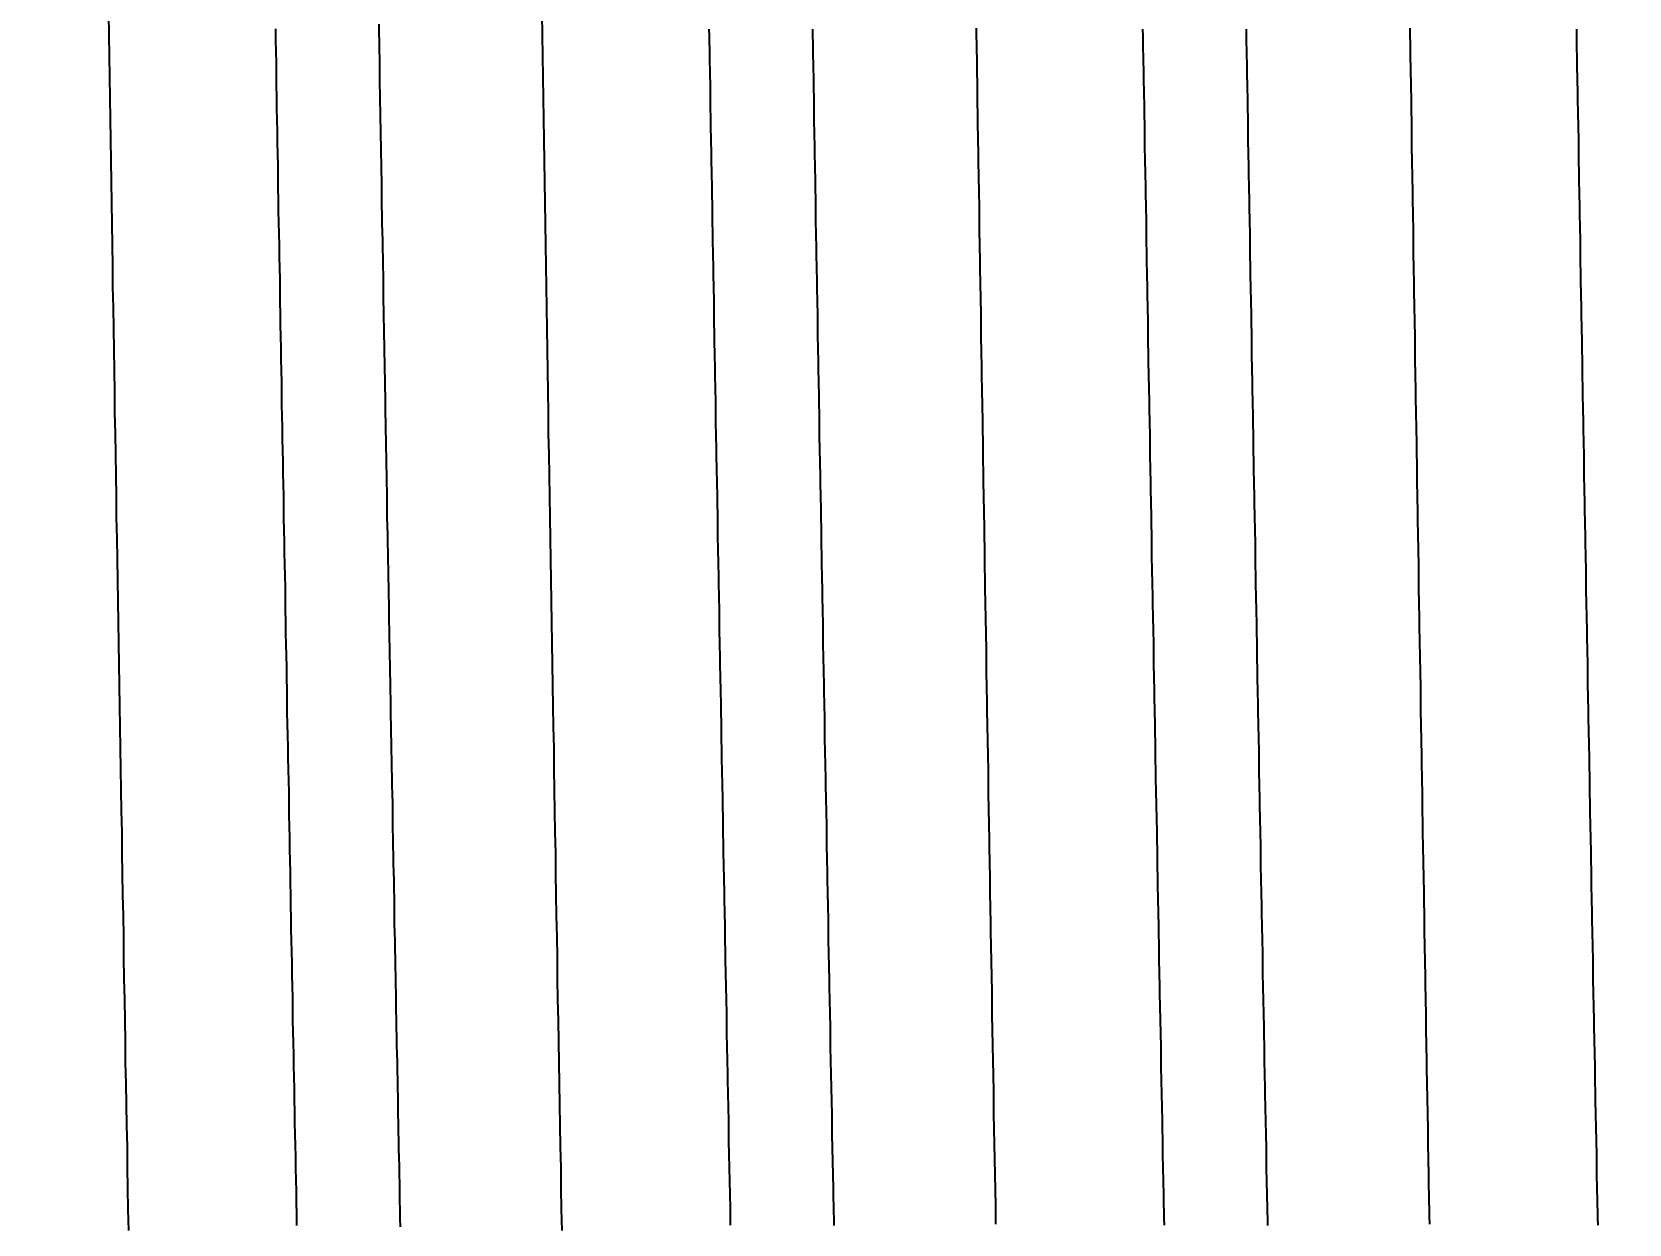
# Model space of a CAD drawing. Header units: millimetres. Extents: x 0 to 3800, y -67 to 2530.
# Drawn here: x 2221.72 to 2227.39, y 957.75 to 961.98 of the extents above; entities that cross this region are included whole.
import ezdxf

# ---------------------------------------------------------------- set-up
doc = ezdxf.new("R2010")
doc.units = ezdxf.units.MM
doc.layers.add('내부선 및 부속', color=4, linetype='Continuous')
doc.layers.add('치수선', color=7, linetype='Continuous')
doc.styles.add('____', font='')
doc.styles.get('____').set_extended_font_data('굴림')
doc.dimstyles.new('MSADIM', dxfattribs={"dimtxt": 33, "dimasz": 17, "dimexe": 10, "dimexo": 7.5, "dimgap": 10, "dimtad": 0, "dimtih": 1, "dimtoh": 1, "dimdec": 0, "dimzin": 1, "dimdsep": 46, "dimtxsty": '____', "dimcen": 11.25, "dimadec": 0, "dimazin": 0, "dimtfac": 1, "dimtdec": 0, "dimtix": 1, "dimtmove": 0, "dimatfit": 3, "dimfxl": 1, "dimtolj": 1, "dimtzin": 1, "dimarcsym": 0})

# ---------------------------------------------------------------- blocks, each defined once
blk = doc.blocks.new('*D55')
at = {"layer": '치수선', "color": 0, "linetype": 'Continuous', "lineweight": -2, "transparency": 16777216}
for p, q in [((2172.9547, 966.2182), (2152.4547, 966.2182)), ((2162.4547, 949.2182), (2162.4547, 856.5344)), ((2162.4547, 718.2182), (2162.4547, 810.9019)), ((2254.9547, 701.2182), (2152.4547, 701.2182))]:
    blk.add_line(p, q, dxfattribs=at)
at = {"layer": '치수선', "color": 0, "linetype": 'Continuous', "transparency": 16777216}
for points in [[(2159.6213, 949.2182), (2165.288, 949.2182), (2162.4547, 966.2182)], [(2159.6213, 718.2182), (2165.288, 718.2182), (2162.4547, 701.2182)]]:
    blk.add_solid(points, dxfattribs=at)
at = {"layer": '치수선', "color": 0, "linetype": 'Continuous', "transparency": 16777216, "insert": (2162.4547, 833.7182), "char_height": 25, "attachment_point": 5, "style": '____'}
blk.add_mtext('\\A1;265', dxfattribs=at)
blk = doc.blocks.new('*D56')
at = {"layer": '치수선', "color": 0, "linetype": 'Continuous', "lineweight": -2, "transparency": 16777216}
for p, q in [((2172.9547, 966.2182), (2082.4547, 966.2182)), ((2092.4547, 949.2182), (2092.4547, 636.5511)), ((2092.4547, 278.2182), (2092.4547, 590.8853)), ((2224.9547, 261.2182), (2082.4547, 261.2182))]:
    blk.add_line(p, q, dxfattribs=at)
at = {"layer": '치수선', "color": 0, "linetype": 'Continuous', "transparency": 16777216}
for points in [[(2089.6213, 949.2182), (2095.288, 949.2182), (2092.4547, 966.2182)], [(2089.6213, 278.2182), (2095.288, 278.2182), (2092.4547, 261.2182)]]:
    blk.add_solid(points, dxfattribs=at)
at = {"layer": '치수선', "color": 0, "linetype": 'Continuous', "transparency": 16777216, "insert": (2092.4547, 613.7182), "char_height": 25, "attachment_point": 5, "style": '____'}
blk.add_mtext('\\A1;705', dxfattribs=at)

msp = doc.modelspace()

# ---------------------------------------------------------------- linework, layer by layer
at = {"layer": '내부선 및 부속', "linetype": 'Continuous', "flags": 128}
for points in [[(2221.9949, 962.0475), (2221.9959, 961.9735), (2221.9979, 961.8985), (2221.9989, 961.8245), (2221.9999, 961.7495), (2222.0009, 961.6755), (2222.0019, 961.6005), (2222.0029, 961.5265), (2222.0049, 961.4515), (2222.0059, 961.3775), (2222.0069, 961.3025), (2222.0079, 961.2285), (2222.0089, 961.1535), (2222.0099, 961.0795), (2222.0119, 961.0045), (2222.0129, 960.9305), (2222.0139, 960.8555), (2222.0149, 960.7815), (2222.0159, 960.7065), (2222.0169, 960.6325), (2222.0189, 960.5575), (2222.0199, 960.4835), (2222.0209, 960.4095), (2222.0219, 960.3345), (2222.0229, 960.2605), (2222.0249, 960.1855), (2222.0259, 960.1115), (2222.0269, 960.0365), (2222.0279, 959.9625), (2222.0289, 959.8875), (2222.0309, 959.8135), (2222.0319, 959.7385), (2222.0329, 959.6645), (2222.0339, 959.5895), (2222.0359, 959.5155), (2222.0369, 959.4405), (2222.0379, 959.3665), (2222.0389, 959.2915), (2222.0399, 959.2175), (2222.0419, 959.1425), (2222.0429, 959.0685), (2222.0439, 958.9945), (2222.0449, 958.9195), (2222.0469, 958.8455), (2222.0479, 958.7705), (2222.0479, 958.7705), (2222.0489, 958.6965), (2222.0499, 958.6215), (2222.0519, 958.5475), (2222.0529, 958.4725), (2222.0539, 958.3985), (2222.0549, 958.3235), (2222.0569, 958.2495), (2222.0579, 958.1745), (2222.0589, 958.1005), (2222.0609, 958.0255), (2222.0619, 957.9515), (2222.0629, 957.8765), (2222.0639, 957.8025), (2222.0659, 957.7275)], [(2223.6059, 957.7275), (2223.6039, 957.8025), (2223.6029, 957.8765), (2223.6019, 957.9515), (2223.5999, 958.0255), (2223.5989, 958.1005), (2223.5979, 958.1745), (2223.5969, 958.2495), (2223.5949, 958.3235), (2223.5939, 958.3985), (2223.5929, 958.4725), (2223.5909, 958.5475), (2223.5899, 958.6215), (2223.5889, 958.6965), (2223.5879, 958.7705), (2223.5859, 958.8455), (2223.5849, 958.9195), (2223.5839, 958.9945), (2223.5829, 959.0685), (2223.5809, 959.1425), (2223.5799, 959.2175), (2223.5789, 959.2915), (2223.5779, 959.3665), (2223.5769, 959.4405), (2223.5769, 959.4405), (2223.5749, 959.5155), (2223.5739, 959.5895), (2223.5729, 959.6645), (2223.5719, 959.7385), (2223.5699, 959.8135), (2223.5689, 959.8875), (2223.5679, 959.9625), (2223.5669, 960.0365), (2223.5659, 960.1115), (2223.5639, 960.1855), (2223.5629, 960.2605), (2223.5619, 960.3345), (2223.5609, 960.4095), (2223.5599, 960.4835), (2223.5579, 960.5575), (2223.5569, 960.6325), (2223.5559, 960.7065), (2223.5549, 960.7815), (2223.5539, 960.8555), (2223.5529, 960.9305), (2223.5509, 961.0045), (2223.5499, 961.0795), (2223.5489, 961.1535), (2223.5479, 961.2285), (2223.5469, 961.3025), (2223.5459, 961.3775), (2223.5439, 961.4515), (2223.5429, 961.5265), (2223.5419, 961.6005), (2223.5409, 961.6755), (2223.5399, 961.7495), (2223.5389, 961.8245), (2223.5369, 961.8985), (2223.5359, 961.9735), (2223.5349, 962.0475)], [(2222.5879, 961.9955), (2222.5879, 961.9555), (2222.5889, 961.9145), (2222.5899, 961.8745), (2222.5899, 961.8335), (2222.5909, 961.7935), (2222.5919, 961.7535), (2222.5919, 961.7125), (2222.5929, 961.6725), (2222.5939, 961.6315), (2222.5939, 961.5915), (2222.5949, 961.5505), (2222.5959, 961.5105), (2222.5959, 961.4695), (2222.5969, 961.4295), (2222.5979, 961.3885), (2222.5979, 961.3485), (2222.5989, 961.3075), (2222.5999, 961.2675), (2222.6009, 961.2265), (2222.6009, 961.2265), (2222.6009, 961.1865), (2222.6019, 961.1455), (2222.6029, 961.1055), (2222.6029, 961.0645), (2222.6039, 961.0245), (2222.6049, 960.9835), (2222.6049, 960.9435), (2222.6059, 960.9025), (2222.6069, 960.8625), (2222.6069, 960.8215), (2222.6079, 960.7815), (2222.6089, 960.7405), (2222.6099, 960.7005), (2222.6099, 960.6595), (2222.6109, 960.6195), (2222.6119, 960.5795), (2222.6119, 960.5385), (2222.6129, 960.4985), (2222.6139, 960.4575), (2222.6139, 960.4175), (2222.6149, 960.3765), (2222.6159, 960.3365), (2222.6169, 960.2955), (2222.6169, 960.2555), (2222.6179, 960.2145), (2222.6189, 960.1745), (2222.6189, 960.1335), (2222.6199, 960.0935), (2222.6209, 960.0525), (2222.6219, 960.0125), (2222.6219, 959.9715), (2222.6229, 959.9315), (2222.6239, 959.8905), (2222.6239, 959.8505), (2222.6249, 959.8095), (2222.6259, 959.7695), (2222.6269, 959.7285), (2222.6269, 959.6885), (2222.6279, 959.6475), (2222.6289, 959.6075), (2222.6289, 959.5665), (2222.6299, 959.5265), (2222.6309, 959.4855), (2222.6319, 959.4455), (2222.6319, 959.4055), (2222.6329, 959.3645), (2222.6339, 959.3245), (2222.6349, 959.2835), (2222.6349, 959.2435), (2222.6359, 959.2025), (2222.6369, 959.1625), (2222.6379, 959.1215), (2222.6379, 959.0815), (2222.6389, 959.0405), (2222.6399, 959.0005), (2222.6399, 958.9595), (2222.6409, 958.9195), (2222.6419, 958.8785), (2222.6429, 958.8385), (2222.6429, 958.7975), (2222.6439, 958.7575), (2222.6449, 958.7165), (2222.6459, 958.6765), (2222.6459, 958.6355), (2222.6469, 958.5955), (2222.6479, 958.5545), (2222.6489, 958.5145), (2222.6489, 958.4735), (2222.6499, 958.4335), (2222.6509, 958.3925), (2222.6519, 958.3525), (2222.6519, 958.3125), (2222.6529, 958.2715), (2222.6539, 958.2315), (2222.6549, 958.1905), (2222.6559, 958.1505), (2222.6559, 958.1095), (2222.6569, 958.0695), (2222.6579, 958.0285), (2222.6589, 957.9885), (2222.6589, 957.9475), (2222.6599, 957.9075), (2222.6609, 957.8665), (2222.6619, 957.8265), (2222.6629, 957.7855), (2222.6629, 957.7455)], [(2222.9549, 962.0115), (2222.9549, 961.9805), (2222.9559, 961.9495), (2222.9559, 961.9195), (2222.9569, 961.8885), (2222.9569, 961.8575), (2222.9579, 961.8265), (2222.9579, 961.7965), (2222.9589, 961.7655), (2222.9589, 961.7345), (2222.9599, 961.7035), (2222.9599, 961.6735), (2222.9609, 961.6425), (2222.9609, 961.6115), (2222.9619, 961.5815), (2222.9619, 961.5505), (2222.9629, 961.5195), (2222.9629, 961.4885), (2222.9639, 961.4585), (2222.9639, 961.4275), (2222.9649, 961.3965), (2222.9649, 961.3655), (2222.9659, 961.3355), (2222.9659, 961.3045), (2222.9669, 961.2735), (2222.9679, 961.2435), (2222.9679, 961.2125), (2222.9689, 961.1815), (2222.9689, 961.1505), (2222.9699, 961.1205), (2222.9699, 961.0895), (2222.9709, 961.0585), (2222.9709, 961.0275), (2222.9719, 960.9975), (2222.9719, 960.9665), (2222.9729, 960.9355), (2222.9729, 960.9055), (2222.9739, 960.8745), (2222.9739, 960.8435), (2222.9749, 960.8125), (2222.9749, 960.7825), (2222.9759, 960.7515), (2222.9759, 960.7205), (2222.9769, 960.6905), (2222.9779, 960.6595), (2222.9779, 960.6285), (2222.9789, 960.5975), (2222.9789, 960.5675), (2222.9799, 960.5365), (2222.9799, 960.5055), (2222.9809, 960.4745), (2222.9809, 960.4445), (2222.9819, 960.4135), (2222.9819, 960.3825), (2222.9829, 960.3525), (2222.9829, 960.3215), (2222.9839, 960.2905), (2222.9839, 960.2595), (2222.9849, 960.2295), (2222.9859, 960.1985), (2222.9859, 960.1675), (2222.9869, 960.1365), (2222.9869, 960.1065), (2222.9879, 960.0755), (2222.9879, 960.0445), (2222.9889, 960.0145), (2222.9889, 959.9835), (2222.9889, 959.9835), (2222.9899, 959.9525), (2222.9899, 959.9215), (2222.9909, 959.8915), (2222.9919, 959.8605), (2222.9919, 959.8295), (2222.9929, 959.7985), (2222.9929, 959.7685), (2222.9939, 959.7375), (2222.9939, 959.7065), (2222.9949, 959.6765), (2222.9949, 959.6455), (2222.9959, 959.6145), (2222.9959, 959.5835), (2222.9969, 959.5535), (2222.9979, 959.5225), (2222.9979, 959.4915), (2222.9989, 959.4615), (2222.9989, 959.4305), (2222.9999, 959.3995), (2222.9999, 959.3685), (2223.0009, 959.3385), (2223.0009, 959.3075), (2223.0019, 959.2765), (2223.0029, 959.2455), (2223.0029, 959.2155), (2223.0039, 959.1845), (2223.0039, 959.1535), (2223.0049, 959.1235), (2223.0049, 959.0925), (2223.0059, 959.0615), (2223.0059, 959.0305), (2223.0069, 959.0005), (2223.0079, 958.9695), (2223.0079, 958.9385), (2223.0089, 958.9075), (2223.0089, 958.8775), (2223.0099, 958.8465), (2223.0099, 958.8155), (2223.0109, 958.7855), (2223.0119, 958.7545), (2223.0119, 958.7235), (2223.0129, 958.6925), (2223.0129, 958.6625), (2223.0139, 958.6315), (2223.0139, 958.6005), (2223.0149, 958.5705), (2223.0159, 958.5395), (2223.0159, 958.5085), (2223.0169, 958.4775), (2223.0169, 958.4475), (2223.0179, 958.4165), (2223.0179, 958.3855), (2223.0189, 958.3545), (2223.0199, 958.3245), (2223.0199, 958.2935), (2223.0209, 958.2625), (2223.0209, 958.2325), (2223.0219, 958.2015), (2223.0219, 958.1705), (2223.0229, 958.1395), (2223.0239, 958.1095), (2223.0239, 958.0785), (2223.0249, 958.0475), (2223.0249, 958.0165), (2223.0259, 957.9865), (2223.0269, 957.9555), (2223.0269, 957.9245), (2223.0279, 957.8945), (2223.0279, 957.8635), (2223.0289, 957.8325), (2223.0299, 957.8015), (2223.0299, 957.7715), (2223.0309, 957.7405)], [(2224.1269, 961.9945), (2224.1279, 961.9705), (2224.1279, 961.9475), (2224.1289, 961.9235), (2224.1289, 961.8995), (2224.1289, 961.8755), (2224.1299, 961.8515), (2224.1299, 961.8275), (2224.1309, 961.8035), (2224.1309, 961.7805), (2224.1309, 961.7565), (2224.1319, 961.7325), (2224.1319, 961.7085), (2224.1329, 961.6845), (2224.1329, 961.6605), (2224.1329, 961.6365), (2224.1339, 961.6125), (2224.1339, 961.5895), (2224.1349, 961.5655), (2224.1349, 961.5415), (2224.1349, 961.5175), (2224.1359, 961.4935), (2224.1359, 961.4695), (2224.1369, 961.4455), (2224.1369, 961.4225), (2224.1369, 961.3985), (2224.1379, 961.3745), (2224.1379, 961.3505), (2224.1389, 961.3265), (2224.1389, 961.3025), (2224.1399, 961.2785), (2224.1399, 961.2545), (2224.1399, 961.2315), (2224.1409, 961.2075), (2224.1409, 961.1835), (2224.1419, 961.1595), (2224.1419, 961.1355), (2224.1419, 961.1115), (2224.1429, 961.0875), (2224.1429, 961.0645), (2224.1439, 961.0405), (2224.1439, 961.0165), (2224.1439, 960.9925), (2224.1449, 960.9685), (2224.1449, 960.9445), (2224.1459, 960.9205), (2224.1459, 960.8975), (2224.1459, 960.8735), (2224.1469, 960.8495), (2224.1469, 960.8255), (2224.1479, 960.8015), (2224.1479, 960.7775), (2224.1479, 960.7535), (2224.1489, 960.7295), (2224.1489, 960.7065), (2224.1499, 960.6825), (2224.1499, 960.6585), (2224.1509, 960.6345), (2224.1509, 960.6105), (2224.1509, 960.5865), (2224.1519, 960.5625), (2224.1519, 960.5395), (2224.1529, 960.5155), (2224.1529, 960.4915), (2224.1529, 960.4675), (2224.1539, 960.4435), (2224.1539, 960.4195), (2224.1549, 960.3955), (2224.1549, 960.3725), (2224.1559, 960.3485), (2224.1559, 960.3245), (2224.1559, 960.3005), (2224.1569, 960.2765), (2224.1569, 960.2525), (2224.1579, 960.2285), (2224.1579, 960.2045), (2224.1579, 960.1815), (2224.1589, 960.1575), (2224.1589, 960.1335), (2224.1599, 960.1095), (2224.1599, 960.0855), (2224.1609, 960.0615), (2224.1609, 960.0375), (2224.1609, 960.0145), (2224.1619, 959.9905), (2224.1619, 959.9905), (2224.1619, 959.9665), (2224.1629, 959.9425), (2224.1629, 959.9185), (2224.1629, 959.8945), (2224.1639, 959.8705), (2224.1639, 959.8465), (2224.1649, 959.8235), (2224.1649, 959.7995), (2224.1659, 959.7755), (2224.1659, 959.7515), (2224.1659, 959.7275), (2224.1669, 959.7035), (2224.1669, 959.6795), (2224.1679, 959.6565), (2224.1679, 959.6325), (2224.1689, 959.6085), (2224.1689, 959.5845), (2224.1689, 959.5605), (2224.1699, 959.5365), (2224.1699, 959.5125), (2224.1709, 959.4895), (2224.1709, 959.4655), (2224.1719, 959.4415), (2224.1719, 959.4175), (2224.1719, 959.3935), (2224.1729, 959.3695), (2224.1729, 959.3455), (2224.1739, 959.3215), (2224.1739, 959.2985), (2224.1749, 959.2745), (2224.1749, 959.2505), (2224.1749, 959.2265), (2224.1759, 959.2025), (2224.1759, 959.1785), (2224.1769, 959.1545), (2224.1769, 959.1315), (2224.1779, 959.1075), (2224.1779, 959.0835), (2224.1779, 959.0595), (2224.1789, 959.0355), (2224.1789, 959.0115), (2224.1799, 958.9875), (2224.1799, 958.9645), (2224.1809, 958.9405), (2224.1809, 958.9165), (2224.1809, 958.8925), (2224.1819, 958.8685), (2224.1819, 958.8445), (2224.1829, 958.8205), (2224.1829, 958.7965), (2224.1839, 958.7735), (2224.1839, 958.7495), (2224.1849, 958.7255), (2224.1849, 958.7015), (2224.1849, 958.6775), (2224.1859, 958.6535), (2224.1859, 958.6295), (2224.1869, 958.6065), (2224.1869, 958.5825), (2224.1879, 958.5585), (2224.1879, 958.5345), (2224.1889, 958.5105), (2224.1889, 958.4865), (2224.1889, 958.4625), (2224.1899, 958.4395), (2224.1899, 958.4155), (2224.1909, 958.3915), (2224.1909, 958.3675), (2224.1919, 958.3435), (2224.1919, 958.3195), (2224.1929, 958.2955), (2224.1929, 958.2715), (2224.1929, 958.2485), (2224.1939, 958.2245), (2224.1939, 958.2005), (2224.1949, 958.1765), (2224.1949, 958.1525), (2224.1959, 958.1285), (2224.1959, 958.1045), (2224.1969, 958.0815), (2224.1969, 958.0575), (2224.1969, 958.0335), (2224.1979, 958.0095), (2224.1979, 957.9855), (2224.1989, 957.9615), (2224.1989, 957.9375), (2224.1999, 957.9145), (2224.1999, 957.8905), (2224.2009, 957.8665), (2224.2009, 957.8425), (2224.2019, 957.8185), (2224.2019, 957.7945), (2224.2029, 957.7705), (2224.2029, 957.7465)], [(2224.4949, 961.9935), (2224.4949, 961.9695), (2224.4959, 961.9455), (2224.4959, 961.9215), (2224.4959, 961.8985), (2224.4969, 961.8745), (2224.4969, 961.8505), (2224.4979, 961.8265), (2224.4979, 961.8025), (2224.4979, 961.7785), (2224.4989, 961.7545), (2224.4989, 961.7315), (2224.4999, 961.7075), (2224.4999, 961.6835), (2224.4999, 961.6595), (2224.5009, 961.6355), (2224.5009, 961.6115), (2224.5019, 961.5875), (2224.5019, 961.5635), (2224.5019, 961.5405), (2224.5029, 961.5165), (2224.5029, 961.4925), (2224.5039, 961.4685), (2224.5039, 961.4445), (2224.5039, 961.4205), (2224.5049, 961.3965), (2224.5049, 961.3735), (2224.5059, 961.3495), (2224.5059, 961.3255), (2224.5059, 961.3015), (2224.5069, 961.2775), (2224.5069, 961.2535), (2224.5079, 961.2295), (2224.5079, 961.2065), (2224.5079, 961.1825), (2224.5089, 961.1585), (2224.5089, 961.1345), (2224.5099, 961.1105), (2224.5099, 961.0865), (2224.5099, 961.0625), (2224.5109, 961.0385), (2224.5109, 961.0155), (2224.5119, 960.9915), (2224.5119, 960.9675), (2224.5119, 960.9435), (2224.5129, 960.9195), (2224.5129, 960.8955), (2224.5139, 960.8715), (2224.5139, 960.8485), (2224.5149, 960.8245), (2224.5149, 960.8005), (2224.5149, 960.7765), (2224.5159, 960.7525), (2224.5159, 960.7285), (2224.5169, 960.7045), (2224.5169, 960.6805), (2224.5169, 960.6575), (2224.5179, 960.6335), (2224.5179, 960.6095), (2224.5189, 960.5855), (2224.5189, 960.5615), (2224.5189, 960.5375), (2224.5199, 960.5135), (2224.5199, 960.4905), (2224.5209, 960.4665), (2224.5209, 960.4425), (2224.5219, 960.4185), (2224.5219, 960.3945), (2224.5219, 960.3705), (2224.5229, 960.3465), (2224.5229, 960.3235), (2224.5239, 960.2995), (2224.5239, 960.2755), (2224.5239, 960.2515), (2224.5249, 960.2275), (2224.5249, 960.2035), (2224.5259, 960.1795), (2224.5259, 960.1555), (2224.5269, 960.1325), (2224.5269, 960.1085), (2224.5269, 960.0845), (2224.5279, 960.0605), (2224.5279, 960.0365), (2224.5289, 960.0125), (2224.5289, 960.0125), (2224.5289, 959.9885), (2224.5289, 959.9655), (2224.5299, 959.9415), (2224.5299, 959.9175), (2224.5309, 959.8935), (2224.5309, 959.8695), (2224.5319, 959.8455), (2224.5319, 959.8215), (2224.5319, 959.7975), (2224.5329, 959.7745), (2224.5329, 959.7505), (2224.5339, 959.7265), (2224.5339, 959.7025), (2224.5349, 959.6785), (2224.5349, 959.6545), (2224.5349, 959.6305), (2224.5359, 959.6075), (2224.5359, 959.5835), (2224.5369, 959.5595), (2224.5369, 959.5355), (2224.5379, 959.5115), (2224.5379, 959.4875), (2224.5379, 959.4635), (2224.5389, 959.4405), (2224.5389, 959.4165), (2224.5399, 959.3925), (2224.5399, 959.3685), (2224.5409, 959.3445), (2224.5409, 959.3205), (2224.5409, 959.2965), (2224.5419, 959.2725), (2224.5419, 959.2495), (2224.5429, 959.2255), (2224.5429, 959.2015), (2224.5439, 959.1775), (2224.5439, 959.1535), (2224.5439, 959.1295), (2224.5449, 959.1055), (2224.5449, 959.0825), (2224.5459, 959.0585), (2224.5459, 959.0345), (2224.5469, 959.0105), (2224.5469, 958.9865), (2224.5469, 958.9625), (2224.5479, 958.9385), (2224.5479, 958.9155), (2224.5489, 958.8915), (2224.5489, 958.8675), (2224.5499, 958.8435), (2224.5499, 958.8195), (2224.5509, 958.7955), (2224.5509, 958.7715), (2224.5509, 958.7475), (2224.5519, 958.7245), (2224.5519, 958.7005), (2224.5529, 958.6765), (2224.5529, 958.6525), (2224.5539, 958.6285), (2224.5539, 958.6045), (2224.5539, 958.5805), (2224.5549, 958.5575), (2224.5549, 958.5335), (2224.5559, 958.5095), (2224.5559, 958.4855), (2224.5569, 958.4615), (2224.5569, 958.4375), (2224.5579, 958.4135), (2224.5579, 958.3905), (2224.5579, 958.3665), (2224.5589, 958.3425), (2224.5589, 958.3185), (2224.5599, 958.2945), (2224.5599, 958.2705), (2224.5609, 958.2465), (2224.5609, 958.2225), (2224.5619, 958.1995), (2224.5619, 958.1755), (2224.5629, 958.1515), (2224.5629, 958.1275), (2224.5629, 958.1035), (2224.5639, 958.0795), (2224.5639, 958.0555), (2224.5649, 958.0325), (2224.5649, 958.0085), (2224.5659, 957.9845), (2224.5659, 957.9605), (2224.5669, 957.9365), (2224.5669, 957.9125), (2224.5679, 957.8885), (2224.5679, 957.8655), (2224.5679, 957.8415), (2224.5689, 957.8175), (2224.5689, 957.7935), (2224.5699, 957.7695), (2224.5699, 957.7455)], [(2225.0759, 961.9975), (2225.0759, 961.9705), (2225.0769, 961.9435), (2225.0769, 961.9165), (2225.0779, 961.8895), (2225.0779, 961.8625), (2225.0779, 961.8355), (2225.0789, 961.8085), (2225.0789, 961.7815), (2225.0799, 961.7535), (2225.0799, 961.7265), (2225.0809, 961.6995), (2225.0809, 961.6725), (2225.0809, 961.6455), (2225.0819, 961.6185), (2225.0819, 961.5915), (2225.0829, 961.5645), (2225.0829, 961.5375), (2225.0829, 961.5105), (2225.0839, 961.4835), (2225.0839, 961.4565), (2225.0849, 961.4295), (2225.0849, 961.4025), (2225.0859, 961.3755), (2225.0859, 961.3485), (2225.0859, 961.3215), (2225.0869, 961.2935), (2225.0869, 961.2665), (2225.0879, 961.2395), (2225.0879, 961.2125), (2225.0889, 961.1855), (2225.0889, 961.1585), (2225.0889, 961.1315), (2225.0899, 961.1045), (2225.0899, 961.0775), (2225.0909, 961.0505), (2225.0909, 961.0235), (2225.0919, 960.9965), (2225.0919, 960.9695), (2225.0919, 960.9425), (2225.0929, 960.9155), (2225.0929, 960.8885), (2225.0939, 960.8615), (2225.0939, 960.8345), (2225.0949, 960.8065), (2225.0949, 960.8065), (2225.0949, 960.7795), (2225.0949, 960.7525), (2225.0959, 960.7255), (2225.0959, 960.6985), (2225.0969, 960.6715), (2225.0969, 960.6445), (2225.0979, 960.6175), (2225.0979, 960.5905), (2225.0979, 960.5635), (2225.0989, 960.5365), (2225.0989, 960.5095), (2225.0999, 960.4825), (2225.0999, 960.4555), (2225.1009, 960.4285), (2225.1009, 960.4015), (2225.1009, 960.3745), (2225.1019, 960.3475), (2225.1019, 960.3195), (2225.1029, 960.2925), (2225.1029, 960.2655), (2225.1039, 960.2385), (2225.1039, 960.2115), (2225.1039, 960.1845), (2225.1049, 960.1575), (2225.1049, 960.1305), (2225.1059, 960.1035), (2225.1059, 960.0765), (2225.1069, 960.0495), (2225.1069, 960.0225), (2225.1069, 959.9955), (2225.1079, 959.9685), (2225.1079, 959.9415), (2225.1089, 959.9145), (2225.1089, 959.8875), (2225.1099, 959.8605), (2225.1099, 959.8325), (2225.1109, 959.8055), (2225.1109, 959.7785), (2225.1109, 959.7515), (2225.1119, 959.7245), (2225.1119, 959.6975), (2225.1129, 959.6705), (2225.1129, 959.6435), (2225.1139, 959.6165), (2225.1139, 959.5895), (2225.1139, 959.5625), (2225.1149, 959.5355), (2225.1149, 959.5085), (2225.1159, 959.4815), (2225.1159, 959.4545), (2225.1169, 959.4275), (2225.1169, 959.4005), (2225.1179, 959.3735), (2225.1179, 959.3455), (2225.1179, 959.3185), (2225.1189, 959.2915), (2225.1189, 959.2645), (2225.1199, 959.2375), (2225.1199, 959.2105), (2225.1209, 959.1835), (2225.1209, 959.1565), (2225.1219, 959.1295), (2225.1219, 959.1025), (2225.1219, 959.0755), (2225.1229, 959.0485), (2225.1229, 959.0215), (2225.1239, 958.9945), (2225.1239, 958.9675), (2225.1249, 958.9405), (2225.1249, 958.9135), (2225.1259, 958.8865), (2225.1259, 958.8585), (2225.1269, 958.8315), (2225.1269, 958.8045), (2225.1269, 958.7775), (2225.1279, 958.7505), (2225.1279, 958.7235), (2225.1289, 958.6965), (2225.1289, 958.6695), (2225.1299, 958.6425), (2225.1299, 958.6155), (2225.1309, 958.5885), (2225.1309, 958.5615), (2225.1319, 958.5345), (2225.1319, 958.5075), (2225.1319, 958.4805), (2225.1329, 958.4535), (2225.1329, 958.4265), (2225.1339, 958.3995), (2225.1339, 958.3715), (2225.1349, 958.3445), (2225.1349, 958.3175), (2225.1359, 958.2905), (2225.1359, 958.2635), (2225.1369, 958.2365), (2225.1369, 958.2095), (2225.1379, 958.1825), (2225.1379, 958.1555), (2225.1379, 958.1285), (2225.1389, 958.1015), (2225.1389, 958.1015), (2225.1389, 958.0745), (2225.1399, 958.0475), (2225.1399, 958.0205), (2225.1409, 957.9935), (2225.1409, 957.9665), (2225.1419, 957.9395), (2225.1419, 957.9125), (2225.1429, 957.8845), (2225.1429, 957.8575), (2225.1439, 957.8305), (2225.1439, 957.8035), (2225.1449, 957.7765), (2225.1449, 957.7495)], [(2225.6669, 961.9945), (2225.6679, 961.9705), (2225.6679, 961.9475), (2225.6679, 961.9235), (2225.6689, 961.8995), (2225.6689, 961.8755), (2225.6699, 961.8515), (2225.6699, 961.8275), (2225.6699, 961.8035), (2225.6709, 961.7805), (2225.6709, 961.7565), (2225.6719, 961.7325), (2225.6719, 961.7085), (2225.6719, 961.6845), (2225.6729, 961.6605), (2225.6729, 961.6365), (2225.6739, 961.6125), (2225.6739, 961.5895), (2225.6739, 961.5655), (2225.6749, 961.5415), (2225.6749, 961.5175), (2225.6759, 961.4935), (2225.6759, 961.4695), (2225.6769, 961.4455), (2225.6769, 961.4225), (2225.6769, 961.3985), (2225.6779, 961.3745), (2225.6779, 961.3505), (2225.6789, 961.3265), (2225.6789, 961.3025), (2225.6789, 961.2785), (2225.6799, 961.2555), (2225.6799, 961.2315), (2225.6809, 961.2075), (2225.6809, 961.1835), (2225.6809, 961.1595), (2225.6819, 961.1355), (2225.6819, 961.1115), (2225.6829, 961.0875), (2225.6829, 961.0645), (2225.6829, 961.0405), (2225.6839, 961.0165), (2225.6839, 960.9925), (2225.6849, 960.9685), (2225.6849, 960.9445), (2225.6849, 960.9205), (2225.6859, 960.8975), (2225.6859, 960.8735), (2225.6869, 960.8495), (2225.6869, 960.8255), (2225.6869, 960.8015), (2225.6879, 960.7775), (2225.6879, 960.7535), (2225.6889, 960.7295), (2225.6889, 960.7065), (2225.6899, 960.6825), (2225.6899, 960.6585), (2225.6899, 960.6345), (2225.6909, 960.6105), (2225.6909, 960.5865), (2225.6919, 960.5625), (2225.6919, 960.5395), (2225.6919, 960.5155), (2225.6929, 960.4915), (2225.6929, 960.4675), (2225.6939, 960.4435), (2225.6939, 960.4195), (2225.6949, 960.3955), (2225.6949, 960.3725), (2225.6949, 960.3485), (2225.6959, 960.3245), (2225.6959, 960.3005), (2225.6969, 960.2765), (2225.6969, 960.2525), (2225.6969, 960.2285), (2225.6979, 960.2045), (2225.6979, 960.1815), (2225.6989, 960.1575), (2225.6989, 960.1335), (2225.6989, 960.1095), (2225.6999, 960.0855), (2225.6999, 960.0615), (2225.7009, 960.0375), (2225.7009, 960.0145), (2225.7019, 959.9905), (2225.7019, 959.9905), (2225.7019, 959.9665), (2225.7019, 959.9425), (2225.7029, 959.9185), (2225.7029, 959.8945), (2225.7039, 959.8705), (2225.7039, 959.8475), (2225.7049, 959.8235), (2225.7049, 959.7995), (2225.7049, 959.7755), (2225.7059, 959.7515), (2225.7059, 959.7275), (2225.7069, 959.7035), (2225.7069, 959.6795), (2225.7079, 959.6565), (2225.7079, 959.6325), (2225.7079, 959.6085), (2225.7089, 959.5845), (2225.7089, 959.5605), (2225.7099, 959.5365), (2225.7099, 959.5125), (2225.7099, 959.4895), (2225.7109, 959.4655), (2225.7109, 959.4415), (2225.7119, 959.4175), (2225.7119, 959.3935), (2225.7129, 959.3695), (2225.7129, 959.3455), (2225.7129, 959.3215), (2225.7139, 959.2985), (2225.7139, 959.2745), (2225.7149, 959.2505), (2225.7149, 959.2265), (2225.7159, 959.2025), (2225.7159, 959.1785), (2225.7169, 959.1545), (2225.7169, 959.1315), (2225.7169, 959.1075), (2225.7179, 959.0835), (2225.7179, 959.0595), (2225.7189, 959.0355), (2225.7189, 959.0115), (2225.7199, 958.9875), (2225.7199, 958.9645), (2225.7199, 958.9405), (2225.7209, 958.9165), (2225.7209, 958.8925), (2225.7219, 958.8685), (2225.7219, 958.8445), (2225.7229, 958.8205), (2225.7229, 958.7965), (2225.7229, 958.7735), (2225.7239, 958.7495), (2225.7239, 958.7255), (2225.7249, 958.7015), (2225.7249, 958.6775), (2225.7259, 958.6535), (2225.7259, 958.6295), (2225.7269, 958.6065), (2225.7269, 958.5825), (2225.7269, 958.5585), (2225.7279, 958.5345), (2225.7279, 958.5105), (2225.7289, 958.4865), (2225.7289, 958.4625), (2225.7299, 958.4395), (2225.7299, 958.4155), (2225.7309, 958.3915), (2225.7309, 958.3675), (2225.7309, 958.3435), (2225.7319, 958.3195), (2225.7319, 958.2955), (2225.7329, 958.2715), (2225.7329, 958.2485), (2225.7339, 958.2245), (2225.7339, 958.2005), (2225.7349, 958.1765), (2225.7349, 958.1525), (2225.7359, 958.1285), (2225.7359, 958.1045), (2225.7359, 958.0815), (2225.7369, 958.0575), (2225.7369, 958.0335), (2225.7379, 958.0095), (2225.7379, 957.9855), (2225.7389, 957.9615), (2225.7389, 957.9375), (2225.7399, 957.9145), (2225.7399, 957.8905), (2225.7409, 957.8665), (2225.7409, 957.8425), (2225.7409, 957.8185), (2225.7419, 957.7945), (2225.7419, 957.7705), (2225.7429, 957.7465)], [(2226.0349, 961.9935), (2226.0349, 961.9695), (2226.0349, 961.9455), (2226.0359, 961.9215), (2226.0359, 961.8985), (2226.0369, 961.8745), (2226.0369, 961.8505), (2226.0369, 961.8265), (2226.0379, 961.8025), (2226.0379, 961.7785), (2226.0389, 961.7545), (2226.0389, 961.7315), (2226.0389, 961.7075), (2226.0399, 961.6835), (2226.0399, 961.6595), (2226.0409, 961.6355), (2226.0409, 961.6115), (2226.0409, 961.5875), (2226.0419, 961.5635), (2226.0419, 961.5405), (2226.0429, 961.5165), (2226.0429, 961.4925), (2226.0429, 961.4685), (2226.0439, 961.4445), (2226.0439, 961.4205), (2226.0449, 961.3965), (2226.0449, 961.3735), (2226.0449, 961.3495), (2226.0459, 961.3255), (2226.0459, 961.3015), (2226.0469, 961.2775), (2226.0469, 961.2535), (2226.0469, 961.2295), (2226.0479, 961.2065), (2226.0479, 961.1825), (2226.0489, 961.1585), (2226.0489, 961.1345), (2226.0489, 961.1105), (2226.0499, 961.0865), (2226.0499, 961.0625), (2226.0509, 961.0385), (2226.0509, 961.0155), (2226.0519, 960.9915), (2226.0519, 960.9675), (2226.0519, 960.9435), (2226.0529, 960.9195), (2226.0529, 960.8955), (2226.0539, 960.8715), (2226.0539, 960.8485), (2226.0539, 960.8245), (2226.0549, 960.8005), (2226.0549, 960.7765), (2226.0559, 960.7525), (2226.0559, 960.7285), (2226.0559, 960.7045), (2226.0569, 960.6805), (2226.0569, 960.6575), (2226.0579, 960.6335), (2226.0579, 960.6095), (2226.0579, 960.5855), (2226.0589, 960.5615), (2226.0589, 960.5375), (2226.0599, 960.5135), (2226.0599, 960.4905), (2226.0609, 960.4665), (2226.0609, 960.4425), (2226.0609, 960.4185), (2226.0619, 960.3945), (2226.0619, 960.3705), (2226.0629, 960.3465), (2226.0629, 960.3235), (2226.0629, 960.2995), (2226.0639, 960.2755), (2226.0639, 960.2515), (2226.0649, 960.2275), (2226.0649, 960.2035), (2226.0659, 960.1795), (2226.0659, 960.1555), (2226.0659, 960.1325), (2226.0669, 960.1085), (2226.0669, 960.0845), (2226.0679, 960.0605), (2226.0679, 960.0365), (2226.0679, 960.0125), (2226.0679, 960.0125), (2226.0689, 959.9885), (2226.0689, 959.9655), (2226.0699, 959.9415), (2226.0699, 959.9175), (2226.0709, 959.8935), (2226.0709, 959.8695), (2226.0709, 959.8455), (2226.0719, 959.8215), (2226.0719, 959.7985), (2226.0729, 959.7745), (2226.0729, 959.7505), (2226.0739, 959.7265), (2226.0739, 959.7025), (2226.0739, 959.6785), (2226.0749, 959.6545), (2226.0749, 959.6305), (2226.0759, 959.6075), (2226.0759, 959.5835), (2226.0759, 959.5595), (2226.0769, 959.5355), (2226.0769, 959.5115), (2226.0779, 959.4875), (2226.0779, 959.4635), (2226.0789, 959.4405), (2226.0789, 959.4165), (2226.0789, 959.3925), (2226.0799, 959.3685), (2226.0799, 959.3445), (2226.0809, 959.3205), (2226.0809, 959.2965), (2226.0819, 959.2725), (2226.0819, 959.2495), (2226.0819, 959.2255), (2226.0829, 959.2015), (2226.0829, 959.1775), (2226.0839, 959.1535), (2226.0839, 959.1295), (2226.0849, 959.1055), (2226.0849, 959.0825), (2226.0859, 959.0585), (2226.0859, 959.0345), (2226.0859, 959.0105), (2226.0869, 958.9865), (2226.0869, 958.9625), (2226.0879, 958.9385), (2226.0879, 958.9155), (2226.0889, 958.8915), (2226.0889, 958.8675), (2226.0889, 958.8435), (2226.0899, 958.8195), (2226.0899, 958.7955), (2226.0909, 958.7715), (2226.0909, 958.7475), (2226.0919, 958.7245), (2226.0919, 958.7005), (2226.0929, 958.6765), (2226.0929, 958.6525), (2226.0929, 958.6285), (2226.0939, 958.6045), (2226.0939, 958.5805), (2226.0949, 958.5575), (2226.0949, 958.5335), (2226.0959, 958.5095), (2226.0959, 958.4855), (2226.0969, 958.4615), (2226.0969, 958.4375), (2226.0969, 958.4135), (2226.0979, 958.3905), (2226.0979, 958.3665), (2226.0989, 958.3425), (2226.0989, 958.3185), (2226.0999, 958.2945), (2226.0999, 958.2705), (2226.1009, 958.2465), (2226.1009, 958.2225), (2226.1009, 958.1995), (2226.1019, 958.1755), (2226.1019, 958.1515), (2226.1029, 958.1275), (2226.1029, 958.1035), (2226.1039, 958.0795), (2226.1039, 958.0555), (2226.1049, 958.0325), (2226.1049, 958.0085), (2226.1059, 957.9845), (2226.1059, 957.9605), (2226.1059, 957.9365), (2226.1069, 957.9125), (2226.1069, 957.8885), (2226.1079, 957.8655), (2226.1079, 957.8415), (2226.1089, 957.8175), (2226.1089, 957.7935), (2226.1099, 957.7695), (2226.1099, 957.7455)], [(2226.6159, 961.9975), (2226.6159, 961.9705), (2226.6169, 961.9435), (2226.6169, 961.9165), (2226.6169, 961.8895), (2226.6179, 961.8625), (2226.6179, 961.8355), (2226.6189, 961.8085), (2226.6189, 961.7815), (2226.6199, 961.7535), (2226.6199, 961.7265), (2226.6199, 961.6995), (2226.6209, 961.6725), (2226.6209, 961.6455), (2226.6219, 961.6185), (2226.6219, 961.5915), (2226.6219, 961.5645), (2226.6229, 961.5375), (2226.6229, 961.5105), (2226.6239, 961.4835), (2226.6239, 961.4565), (2226.6249, 961.4295), (2226.6249, 961.4025), (2226.6249, 961.3755), (2226.6259, 961.3485), (2226.6259, 961.3215), (2226.6269, 961.2935), (2226.6269, 961.2665), (2226.6279, 961.2395), (2226.6279, 961.2125), (2226.6279, 961.1855), (2226.6289, 961.1585), (2226.6289, 961.1315), (2226.6299, 961.1045), (2226.6299, 961.0775), (2226.6299, 961.0505), (2226.6309, 961.0235), (2226.6309, 960.9965), (2226.6319, 960.9695), (2226.6319, 960.9425), (2226.6329, 960.9155), (2226.6329, 960.8885), (2226.6329, 960.8615), (2226.6339, 960.8345), (2226.6339, 960.8065), (2226.6339, 960.8065), (2226.6349, 960.7795), (2226.6349, 960.7525), (2226.6359, 960.7255), (2226.6359, 960.6985), (2226.6359, 960.6715), (2226.6369, 960.6445), (2226.6369, 960.6175), (2226.6379, 960.5905), (2226.6379, 960.5635), (2226.6389, 960.5365), (2226.6389, 960.5095), (2226.6389, 960.4825), (2226.6399, 960.4555), (2226.6399, 960.4285), (2226.6409, 960.4015), (2226.6409, 960.3745), (2226.6419, 960.3475), (2226.6419, 960.3195), (2226.6429, 960.2925), (2226.6429, 960.2655), (2226.6429, 960.2385), (2226.6439, 960.2115), (2226.6439, 960.1845), (2226.6449, 960.1575), (2226.6449, 960.1305), (2226.6459, 960.1035), (2226.6459, 960.0765), (2226.6459, 960.0495), (2226.6469, 960.0225), (2226.6469, 959.9955), (2226.6479, 959.9685), (2226.6479, 959.9415), (2226.6489, 959.9145), (2226.6489, 959.8875), (2226.6489, 959.8605), (2226.6499, 959.8325), (2226.6499, 959.8055), (2226.6509, 959.7785), (2226.6509, 959.7515), (2226.6519, 959.7245), (2226.6519, 959.6975), (2226.6529, 959.6705), (2226.6529, 959.6435), (2226.6529, 959.6165), (2226.6539, 959.5895), (2226.6539, 959.5625), (2226.6549, 959.5355), (2226.6549, 959.5085), (2226.6559, 959.4815), (2226.6559, 959.4545), (2226.6569, 959.4275), (2226.6569, 959.4005), (2226.6569, 959.3735), (2226.6579, 959.3455), (2226.6579, 959.3185), (2226.6589, 959.2915), (2226.6589, 959.2645), (2226.6599, 959.2375), (2226.6599, 959.2105), (2226.6609, 959.1835), (2226.6609, 959.1565), (2226.6609, 959.1295), (2226.6619, 959.1025), (2226.6619, 959.0755), (2226.6629, 959.0485), (2226.6629, 959.0215), (2226.6639, 958.9945), (2226.6639, 958.9675), (2226.6649, 958.9405), (2226.6649, 958.9135), (2226.6649, 958.8865), (2226.6659, 958.8585), (2226.6659, 958.8315), (2226.6669, 958.8045), (2226.6669, 958.7775), (2226.6679, 958.7505), (2226.6679, 958.7235), (2226.6689, 958.6965), (2226.6689, 958.6695), (2226.6699, 958.6425), (2226.6699, 958.6155), (2226.6699, 958.5885), (2226.6709, 958.5615), (2226.6709, 958.5345), (2226.6719, 958.5075), (2226.6719, 958.4805), (2226.6729, 958.4535), (2226.6729, 958.4265), (2226.6739, 958.3995), (2226.6739, 958.3715), (2226.6749, 958.3445), (2226.6749, 958.3175), (2226.6749, 958.2905), (2226.6759, 958.2635), (2226.6759, 958.2365), (2226.6769, 958.2095), (2226.6769, 958.1825), (2226.6779, 958.1555), (2226.6779, 958.1285), (2226.6789, 958.1015), (2226.6789, 958.1015), (2226.6789, 958.0745), (2226.6799, 958.0475), (2226.6799, 958.0205), (2226.6809, 957.9935), (2226.6809, 957.9665), (2226.6819, 957.9395), (2226.6819, 957.9125), (2226.6819, 957.8845), (2226.6829, 957.8575), (2226.6829, 957.8305), (2226.6839, 957.8035), (2226.6839, 957.7765), (2226.6849, 957.7495)], [(2227.2069, 961.9945), (2227.2069, 961.9705), (2227.2079, 961.9475), (2227.2079, 961.9235), (2227.2089, 961.8995), (2227.2089, 961.8755), (2227.2089, 961.8515), (2227.2099, 961.8275), (2227.2099, 961.8035), (2227.2109, 961.7805), (2227.2109, 961.7565), (2227.2109, 961.7325), (2227.2119, 961.7085), (2227.2119, 961.6845), (2227.2129, 961.6605), (2227.2129, 961.6365), (2227.2139, 961.6125), (2227.2139, 961.5895), (2227.2139, 961.5655), (2227.2149, 961.5415), (2227.2149, 961.5175), (2227.2159, 961.4935), (2227.2159, 961.4695), (2227.2159, 961.4455), (2227.2169, 961.4225), (2227.2169, 961.3985), (2227.2179, 961.3745), (2227.2179, 961.3505), (2227.2179, 961.3265), (2227.2189, 961.3025), (2227.2189, 961.2785), (2227.2199, 961.2555), (2227.2199, 961.2315), (2227.2199, 961.2075), (2227.2209, 961.1835), (2227.2209, 961.1595), (2227.2219, 961.1355), (2227.2219, 961.1115), (2227.2219, 961.0875), (2227.2229, 961.0645), (2227.2229, 961.0405), (2227.2239, 961.0165), (2227.2239, 960.9925), (2227.2239, 960.9685), (2227.2249, 960.9445), (2227.2249, 960.9205), (2227.2259, 960.8975), (2227.2259, 960.8735), (2227.2259, 960.8495), (2227.2269, 960.8255), (2227.2269, 960.8015), (2227.2279, 960.7775), (2227.2279, 960.7535), (2227.2289, 960.7295), (2227.2289, 960.7065), (2227.2289, 960.6825), (2227.2299, 960.6585), (2227.2299, 960.6345), (2227.2309, 960.6105), (2227.2309, 960.5865), (2227.2309, 960.5625), (2227.2319, 960.5395), (2227.2319, 960.5155), (2227.2329, 960.4915), (2227.2329, 960.4675), (2227.2329, 960.4435), (2227.2339, 960.4195), (2227.2339, 960.3955), (2227.2349, 960.3725), (2227.2349, 960.3485), (2227.2359, 960.3245), (2227.2359, 960.3005), (2227.2359, 960.2765), (2227.2369, 960.2525), (2227.2369, 960.2285), (2227.2379, 960.2045), (2227.2379, 960.1815), (2227.2379, 960.1575), (2227.2389, 960.1335), (2227.2389, 960.1095), (2227.2399, 960.0855), (2227.2399, 960.0615), (2227.2409, 960.0375), (2227.2409, 960.0145), (2227.2409, 959.9905), (2227.2409, 959.9905), (2227.2419, 959.9665), (2227.2419, 959.9425), (2227.2429, 959.9185), (2227.2429, 959.8945), (2227.2439, 959.8705), (2227.2439, 959.8475), (2227.2439, 959.8235), (2227.2449, 959.7995), (2227.2449, 959.7755), (2227.2459, 959.7515), (2227.2459, 959.7275), (2227.2459, 959.7035), (2227.2469, 959.6795), (2227.2469, 959.6565), (2227.2479, 959.6325), (2227.2479, 959.6085), (2227.2489, 959.5845), (2227.2489, 959.5605), (2227.2489, 959.5365), (2227.2499, 959.5125), (2227.2499, 959.4895), (2227.2509, 959.4655), (2227.2509, 959.4415), (2227.2519, 959.4175), (2227.2519, 959.3935), (2227.2519, 959.3695), (2227.2529, 959.3455), (2227.2529, 959.3225), (2227.2539, 959.2985), (2227.2539, 959.2745), (2227.2549, 959.2505), (2227.2549, 959.2265), (2227.2549, 959.2025), (2227.2559, 959.1785), (2227.2559, 959.1545), (2227.2569, 959.1315), (2227.2569, 959.1075), (2227.2579, 959.0835), (2227.2579, 959.0595), (2227.2579, 959.0355), (2227.2589, 959.0115), (2227.2589, 958.9875), (2227.2599, 958.9645), (2227.2599, 958.9405), (2227.2609, 958.9165), (2227.2609, 958.8925), (2227.2619, 958.8685), (2227.2619, 958.8445), (2227.2619, 958.8205), (2227.2629, 958.7965), (2227.2629, 958.7735), (2227.2639, 958.7495), (2227.2639, 958.7255), (2227.2649, 958.7015), (2227.2649, 958.6775), (2227.2649, 958.6535), (2227.2659, 958.6295), (2227.2659, 958.6065), (2227.2669, 958.5825), (2227.2669, 958.5585), (2227.2679, 958.5345), (2227.2679, 958.5105), (2227.2689, 958.4865), (2227.2689, 958.4625), (2227.2689, 958.4395), (2227.2699, 958.4155), (2227.2699, 958.3915), (2227.2709, 958.3675), (2227.2709, 958.3435), (2227.2719, 958.3195), (2227.2719, 958.2955), (2227.2729, 958.2715), (2227.2729, 958.2485), (2227.2739, 958.2245), (2227.2739, 958.2005), (2227.2739, 958.1765), (2227.2749, 958.1525), (2227.2749, 958.1285), (2227.2759, 958.1045), (2227.2759, 958.0815), (2227.2769, 958.0575), (2227.2769, 958.0335), (2227.2779, 958.0095), (2227.2779, 957.9855), (2227.2789, 957.9615), (2227.2789, 957.9375), (2227.2789, 957.9145), (2227.2799, 957.8905), (2227.2799, 957.8665), (2227.2809, 957.8425), (2227.2809, 957.8185), (2227.2819, 957.7945), (2227.2819, 957.7705), (2227.2829, 957.7465)]]:
    msp.add_lwpolyline(points, dxfattribs=at)

# ---------------------------------------------------------------- dimensions: what is measured, and where the dimension line sits
at = {"layer": '치수선', "linetype": 'Continuous'}
for base, p1, picture, middle in [((2092.4547, 966.2182), (2232.4547, 261.2182), '*D56', (2092.4547, 613.7182)), ((2162.4547, 966.2182), (2262.4547, 701.2182), '*D55', (2162.4547, 833.7182))]:
    dim = msp.add_linear_dim(base=base, p1=p1, p2=(2180.4547, 966.2182), angle=90, dimstyle='MSADIM', override={"dimtxt": 25}, dxfattribs=at)
    dim.commit()
    dim.dimension.update_dxf_attribs({"geometry": picture, "text_midpoint": middle})

doc.saveas('drawing.dxf')
